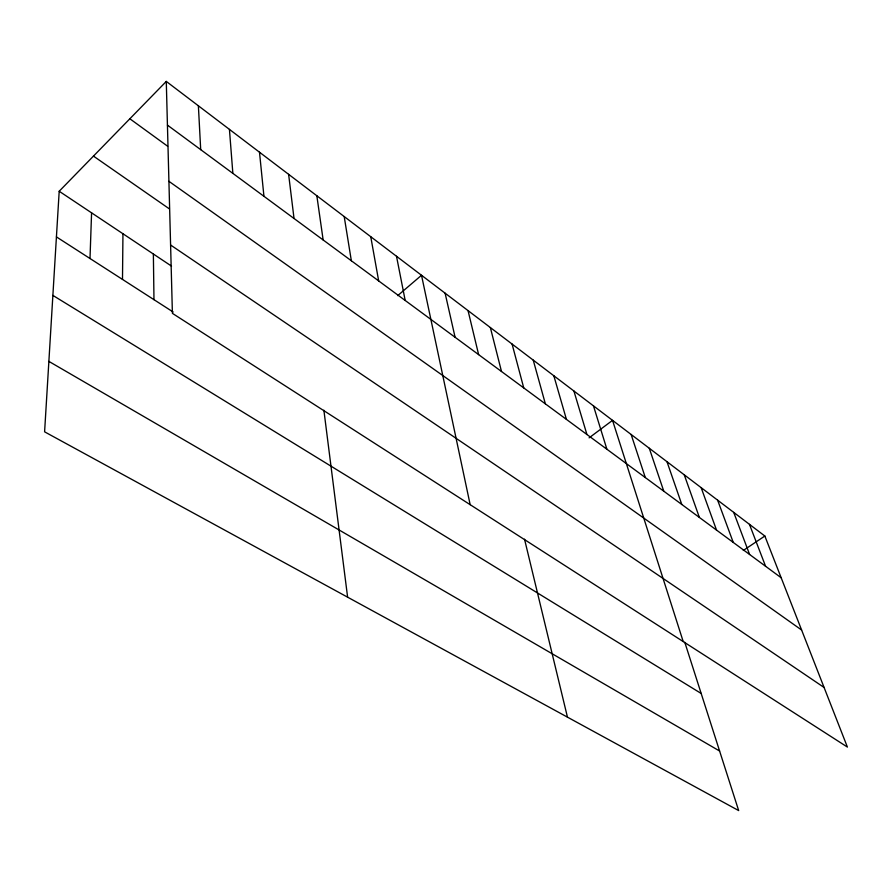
<?xml version="1.0" encoding="UTF-8"?>
<svg xmlns="http://www.w3.org/2000/svg" width="892" height="892" viewBox="0 0 892 892"><rect width="100%" height="100%" fill="white"/><g stroke="black" fill="none" stroke-linecap="round" stroke-linejoin="round"><path stroke-width="1.34" d="M122.494 279.419L122.951 233.749M90.003 258.513L91.575 212.842M166.28 81.417L172.401 313.348L847.4 747.072L764.845 536.025L166.28 81.417L59.195 191.256L44.6 431.828L738.676 810.583L684.788 642.285M397.709 295.62L421.515 275.271L470.162 504.671M589.099 437.849L612.536 420.355L683.205 641.56M743.304 550.464L764.845 536.025M48.87 361.383L719.599 751.019M52.884 295.397L701.168 693.463M56.43 236.904L173.171 312.022M59.195 191.256L171.52 266.117M170.595 245.01L824.085 687.476M93.47 156.111L169.413 208.906M168.911 181.31L801.618 630.031M129.864 118.781L167.64 146.232M167.428 125.114L781.169 577.76M749.458 524.351L765.57 566.253M733.726 512.398L749.603 554.478M717.625 500.167L733.257 542.425M701.145 487.645L716.521 530.082M684.264 474.834L699.373 517.427M666.982 461.699L681.789 504.459M649.276 448.252L663.771 491.18M631.135 434.482L645.295 477.543M593.47 405.871L606.894 449.222M573.902 391.008L586.925 434.493M553.832 375.766L566.431 419.385M533.238 360.123L545.369 403.853M512.086 344.056L523.738 387.897M490.366 327.565L501.494 371.485M524.529 539.203L567.457 717.146M468.044 310.606L478.625 354.615M445.108 293.189L455.087 337.265M396.505 256.272L405.18 300.448M370.749 236.715L378.676 280.913M344.2 216.555L351.348 260.754M316.838 195.772L323.149 239.948M323.885 410.231L347.612 597.183M288.618 174.33L294.025 218.473M259.494 152.22L263.943 196.296M229.434 129.385L232.857 173.36M198.381 105.791L200.7 149.644M153.368 254.019L153.97 299.667"/></g></svg>
